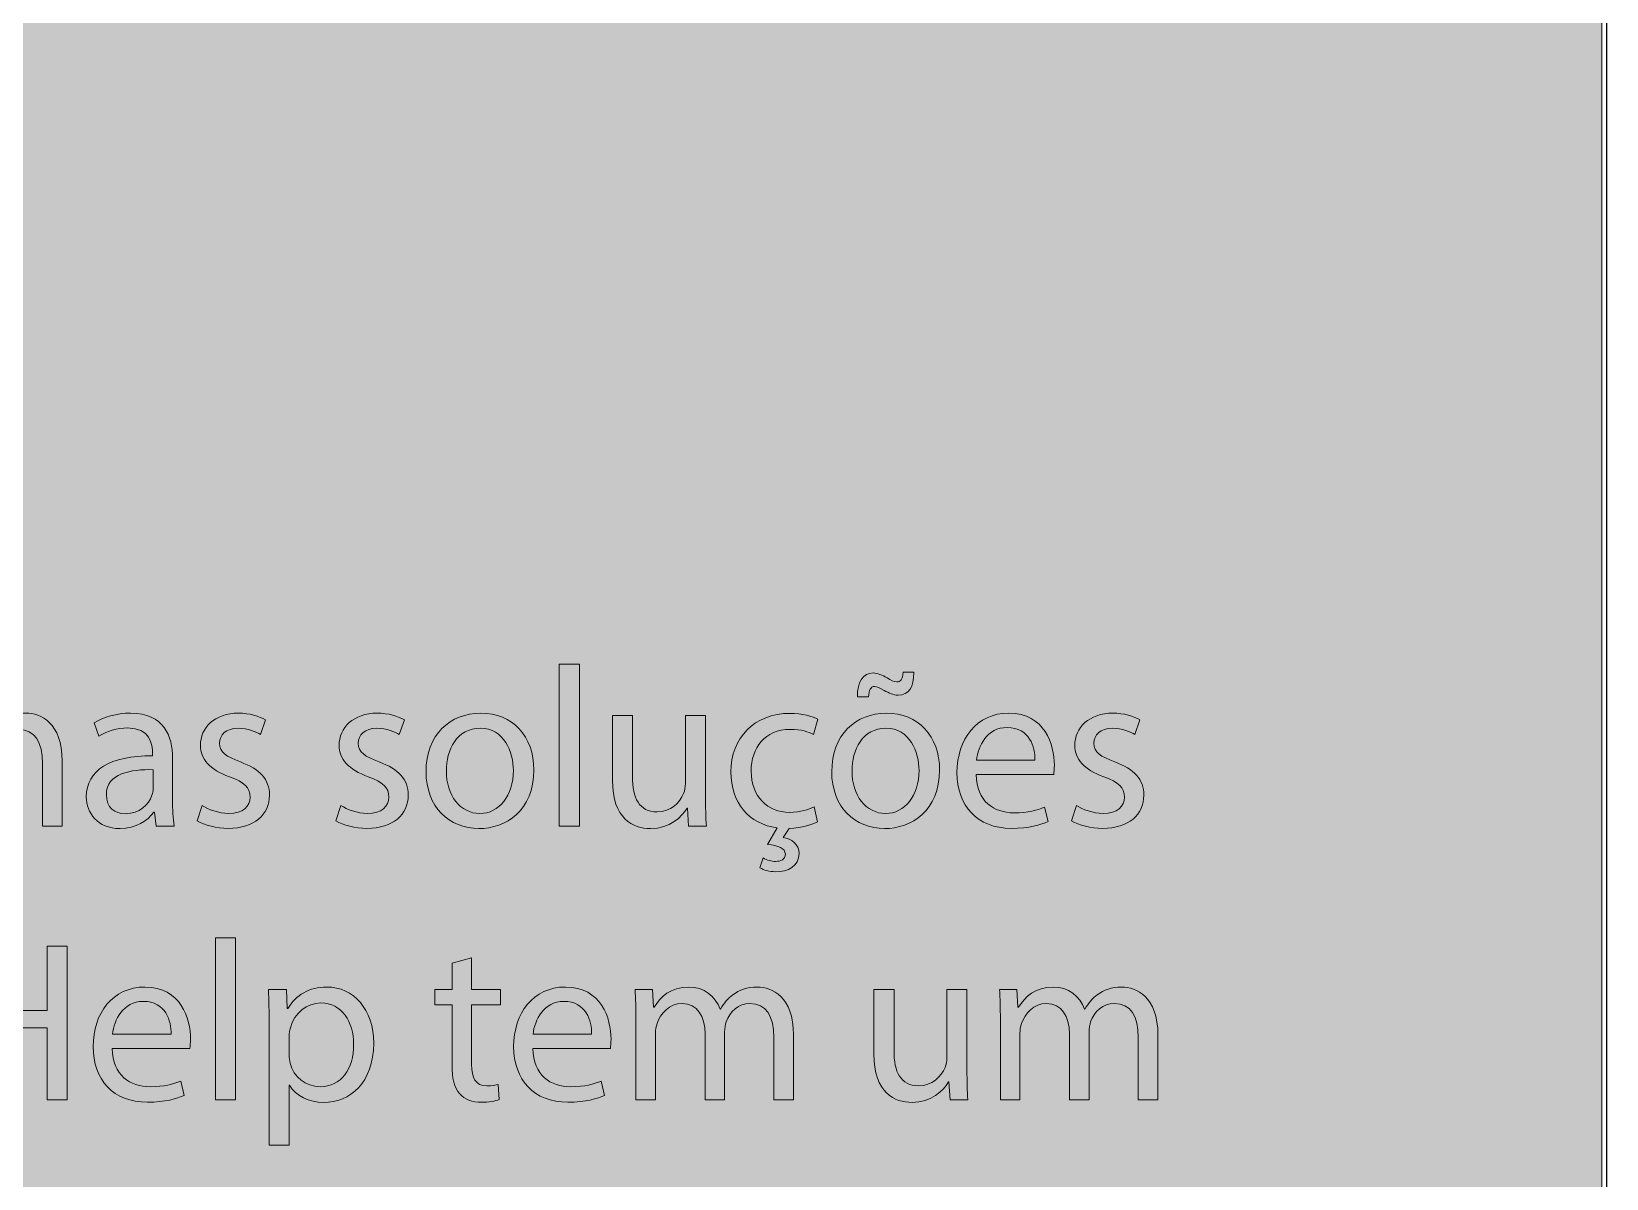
# Model space of a CAD drawing. Header units: inches. Extents: x -507 to 1392, y -754 to 68.
# Drawn here: x 498.4 to 581.2, y -201.2 to -140.9 of the extents above; entities that cross this region are included whole.
import ezdxf

# ---------------------------------------------------------------- set-up
doc = ezdxf.new("R2010")
doc.units = ezdxf.units.IN
doc.header["$MEASUREMENT"] = 0
doc.layers.add('Front', color=7, linetype='Continuous')
picture_1 = doc.add_image_def('image1.png', size_in_pixel=(3301, 2181))

# ---------------------------------------------------------------- blocks, each defined once
blk = doc.blocks.new('block 3')
at = {"layer": 'Front', "true_color": 0x326699}
h = blk.add_hatch(color=165, dxfattribs=at)
h.dxf.hatch_style = 2
h.paths.add_polyline_path([(-211, -462.1), (-211, 61.249), (581, 61.249), (581, -462.1)])
at = {"layer": 'Front', "lineweight": 0}
blk.add_lwpolyline([(-211, -462.1), (-211, 61.249), (581, 61.249), (581, -462.1), (-211, -462.1)], dxfattribs=at)
at = {"layer": 'Front'}
image = blk.add_image(picture_1, insert=(-211, -462.191), size_in_units=(792.24, 523.44), dxfattribs=at)
blk = doc.blocks.new('block 47')
at = {"layer": 'Front', "true_color": 0x231f20}
h = blk.add_hatch(color=250, dxfattribs=at)
h.dxf.hatch_style = 2
h.paths.add_polyline_path([(526.166, -174.13), (527.222, -174.13), (527.222, -182.646), (526.166, -182.646)])
h = blk.add_hatch(color=250, dxfattribs=at)
h.dxf.hatch_style = 2
edge = h.paths.add_edge_path()
edge.add_spline(control_points=[(546.167, -179.695), (546.167, -181.842), (544.68, -182.777), (543.276, -182.777), (541.705, -182.777), (540.494, -181.626), (540.494, -179.791), (540.494, -177.848), (541.765, -176.709), (543.372, -176.709), (545.04, -176.709), (546.167, -177.92), (546.167, -179.695)], knot_values=[0, 0, 0, 0, 1, 1, 1, 2, 2, 2, 3, 3, 3, 4, 4, 4, 4], degree=3, periodic=1)
edge = h.paths.add_edge_path()
edge.add_spline(control_points=[(541.561, -179.755), (541.561, -181.026), (542.293, -181.986), (543.324, -181.986), (544.332, -181.986), (545.087, -181.039), (545.087, -179.731), (545.087, -178.748), (544.596, -177.5), (543.348, -177.5), (542.101, -177.5), (541.561, -178.652), (541.561, -179.755)], knot_values=[0, 0, 0, 0, 1, 1, 1, 2, 2, 2, 3, 3, 3, 4, 4, 4, 4], degree=3, periodic=1)
edge = h.paths.add_edge_path()
edge.add_spline(control_points=[(541.849, -175.845), (541.825, -175.065), (542.149, -174.598), (542.665, -174.598), (542.929, -174.598), (543.132, -174.706), (543.408, -174.862), (543.6, -174.97), (543.768, -175.065), (543.912, -175.065), (544.104, -175.065), (544.224, -174.958), (544.248, -174.55), (544.248, -174.55), (544.812, -174.55), (544.812, -174.55), (544.823, -175.354), (544.548, -175.761), (543.984, -175.761), (543.732, -175.761), (543.504, -175.653), (543.252, -175.521), (543.013, -175.377), (542.88, -175.306), (542.737, -175.306), (542.545, -175.306), (542.449, -175.509), (542.425, -175.845), (542.425, -175.845), (541.849, -175.845), (541.849, -175.845)], knot_values=[0, 0, 0, 0, 1, 1, 1, 2, 2, 2, 3, 3, 3, 4, 4, 4, 5, 5, 5, 6, 6, 6, 7, 7, 7, 8, 8, 8, 9, 9, 9, 10, 10, 10, 10], degree=3, periodic=1)
h = blk.add_hatch(color=250, dxfattribs=at)
h.dxf.hatch_style = 2
edge = h.paths.add_edge_path()
edge.add_spline(control_points=[(491.738, -178.412), (491.738, -177.812), (491.727, -177.32), (491.69, -176.841), (491.69, -176.841), (492.614, -176.841), (492.614, -176.841), (492.614, -176.841), (492.662, -177.776), (492.662, -177.776), (492.662, -177.776), (492.698, -177.776), (492.698, -177.776), (493.021, -177.225), (493.562, -176.709), (494.521, -176.709), (495.312, -176.709), (495.912, -177.188), (496.164, -177.872), (496.164, -177.872), (496.188, -177.872), (496.188, -177.872), (496.368, -177.548), (496.596, -177.296), (496.835, -177.117), (497.183, -176.853), (497.567, -176.709), (498.119, -176.709), (498.886, -176.709), (500.026, -177.212), (500.026, -179.228), (500.026, -179.228), (500.026, -182.646), (500.026, -182.646), (500.026, -182.646), (498.994, -182.646), (498.994, -182.646), (498.994, -182.646), (498.994, -179.359), (498.994, -179.359), (498.994, -178.244), (498.586, -177.572), (497.735, -177.572), (497.135, -177.572), (496.667, -178.016), (496.488, -178.532), (496.44, -178.676), (496.404, -178.868), (496.404, -179.06), (496.404, -179.06), (496.404, -182.646), (496.404, -182.646), (496.404, -182.646), (495.372, -182.646), (495.372, -182.646), (495.372, -182.646), (495.372, -179.167), (495.372, -179.167), (495.372, -178.244), (494.964, -177.572), (494.161, -177.572), (493.501, -177.572), (493.021, -178.1), (492.854, -178.628), (492.794, -178.784), (492.77, -178.963), (492.77, -179.144), (492.77, -179.144), (492.77, -182.646), (492.77, -182.646), (492.77, -182.646), (491.738, -182.646), (491.738, -182.646), (491.738, -182.646), (491.738, -178.412), (491.738, -178.412)], knot_values=[0, 0, 0, 0, 1, 1, 1, 2, 2, 2, 3, 3, 3, 4, 4, 4, 5, 5, 5, 6, 6, 6, 7, 7, 7, 8, 8, 8, 9, 9, 9, 10, 10, 10, 11, 11, 11, 12, 12, 12, 13, 13, 13, 14, 14, 14, 15, 15, 15, 16, 16, 16, 17, 17, 17, 18, 18, 18, 19, 19, 19, 20, 20, 20, 21, 21, 21, 22, 22, 22, 23, 23, 23, 24, 24, 24, 25, 25, 25, 25], degree=3, periodic=1)
h = blk.add_hatch(color=250, dxfattribs=at)
h.dxf.hatch_style = 2
edge = h.paths.add_edge_path()
edge.add_spline(control_points=[(504.96, -182.646), (504.96, -182.646), (504.876, -181.914), (504.876, -181.914), (504.876, -181.914), (504.84, -181.914), (504.84, -181.914), (504.517, -182.37), (503.893, -182.777), (503.065, -182.777), (501.89, -182.777), (501.291, -181.95), (501.291, -181.11), (501.291, -179.707), (502.538, -178.939), (504.78, -178.952), (504.78, -178.952), (504.78, -178.832), (504.78, -178.832), (504.78, -178.352), (504.648, -177.488), (503.461, -177.488), (502.921, -177.488), (502.358, -177.656), (501.95, -177.92), (501.95, -177.92), (501.71, -177.225), (501.71, -177.225), (502.19, -176.913), (502.886, -176.709), (503.617, -176.709), (505.392, -176.709), (505.824, -177.92), (505.824, -179.083), (505.824, -179.083), (505.824, -181.254), (505.824, -181.254), (505.824, -181.758), (505.848, -182.25), (505.92, -182.646), (505.92, -182.646), (504.96, -182.646), (504.96, -182.646)], knot_values=[0, 0, 0, 0, 1, 1, 1, 2, 2, 2, 3, 3, 3, 4, 4, 4, 5, 5, 5, 6, 6, 6, 7, 7, 7, 8, 8, 8, 9, 9, 9, 10, 10, 10, 11, 11, 11, 12, 12, 12, 13, 13, 13, 14, 14, 14, 14], degree=3, periodic=1)
edge = h.paths.add_edge_path()
edge.add_spline(control_points=[(504.805, -179.683), (503.653, -179.659), (502.346, -179.863), (502.346, -180.99), (502.346, -181.674), (502.802, -181.998), (503.341, -181.998), (504.097, -181.998), (504.577, -181.518), (504.745, -181.026), (504.78, -180.918), (504.805, -180.798), (504.805, -180.69), (504.805, -180.69), (504.805, -179.683), (504.805, -179.683)], knot_values=[0, 0, 0, 0, 1, 1, 1, 2, 2, 2, 3, 3, 3, 4, 4, 4, 5, 5, 5, 5], degree=3, periodic=1)
h = blk.add_hatch(color=250, dxfattribs=at)
h.dxf.hatch_style = 2
edge = h.paths.add_edge_path()
edge.add_spline(control_points=[(507.386, -181.566), (507.698, -181.77), (508.25, -181.986), (508.778, -181.986), (509.545, -181.986), (509.905, -181.602), (509.905, -181.123), (509.905, -180.619), (509.605, -180.343), (508.826, -180.055), (507.782, -179.683), (507.291, -179.107), (507.291, -178.412), (507.291, -177.477), (508.046, -176.709), (509.293, -176.709), (509.881, -176.709), (510.396, -176.876), (510.721, -177.068), (510.721, -177.068), (510.457, -177.836), (510.457, -177.836), (510.229, -177.692), (509.809, -177.5), (509.27, -177.5), (508.646, -177.5), (508.298, -177.86), (508.298, -178.292), (508.298, -178.771), (508.646, -178.987), (509.401, -179.275), (510.409, -179.659), (510.924, -180.163), (510.924, -181.026), (510.924, -182.046), (510.133, -182.766), (508.753, -182.766), (508.118, -182.766), (507.53, -182.609), (507.123, -182.37), (507.123, -182.37), (507.386, -181.566), (507.386, -181.566)], knot_values=[0, 0, 0, 0, 1, 1, 1, 2, 2, 2, 3, 3, 3, 4, 4, 4, 5, 5, 5, 6, 6, 6, 7, 7, 7, 8, 8, 8, 9, 9, 9, 10, 10, 10, 11, 11, 11, 12, 12, 12, 13, 13, 13, 14, 14, 14, 14], degree=3, periodic=1)
h = blk.add_hatch(color=250, dxfattribs=at)
h.dxf.hatch_style = 2
edge = h.paths.add_edge_path()
edge.add_spline(control_points=[(514.682, -181.566), (514.994, -181.77), (515.546, -181.986), (516.074, -181.986), (516.841, -181.986), (517.201, -181.602), (517.201, -181.123), (517.201, -180.619), (516.901, -180.343), (516.122, -180.055), (515.078, -179.683), (514.586, -179.107), (514.586, -178.412), (514.586, -177.477), (515.342, -176.709), (516.589, -176.709), (517.177, -176.709), (517.692, -176.876), (518.017, -177.068), (518.017, -177.068), (517.752, -177.836), (517.752, -177.836), (517.525, -177.692), (517.105, -177.5), (516.565, -177.5), (515.941, -177.5), (515.594, -177.86), (515.594, -178.292), (515.594, -178.771), (515.941, -178.987), (516.697, -179.275), (517.705, -179.659), (518.22, -180.163), (518.22, -181.026), (518.22, -182.046), (517.429, -182.766), (516.049, -182.766), (515.414, -182.766), (514.826, -182.609), (514.418, -182.37), (514.418, -182.37), (514.682, -181.566), (514.682, -181.566)], knot_values=[0, 0, 0, 0, 1, 1, 1, 2, 2, 2, 3, 3, 3, 4, 4, 4, 5, 5, 5, 6, 6, 6, 7, 7, 7, 8, 8, 8, 9, 9, 9, 10, 10, 10, 11, 11, 11, 12, 12, 12, 13, 13, 13, 14, 14, 14, 14], degree=3, periodic=1)
h = blk.add_hatch(color=250, dxfattribs=at)
h.dxf.hatch_style = 2
edge = h.paths.add_edge_path()
edge.add_spline(control_points=[(524.831, -179.695), (524.831, -181.842), (523.344, -182.777), (521.941, -182.777), (520.37, -182.777), (519.158, -181.626), (519.158, -179.791), (519.158, -177.848), (520.43, -176.709), (522.037, -176.709), (523.704, -176.709), (524.831, -177.92), (524.831, -179.695)], knot_values=[0, 0, 0, 0, 1, 1, 1, 2, 2, 2, 3, 3, 3, 4, 4, 4, 4], degree=3, periodic=1)
edge = h.paths.add_edge_path()
edge.add_spline(control_points=[(520.226, -179.755), (520.226, -181.026), (520.958, -181.986), (521.989, -181.986), (522.996, -181.986), (523.752, -181.039), (523.752, -179.731), (523.752, -178.748), (523.26, -177.5), (522.013, -177.5), (520.766, -177.5), (520.226, -178.652), (520.226, -179.755)], knot_values=[0, 0, 0, 0, 1, 1, 1, 2, 2, 2, 3, 3, 3, 4, 4, 4, 4], degree=3, periodic=1)
h = blk.add_hatch(color=250, dxfattribs=at)
h.dxf.hatch_style = 2
edge = h.paths.add_edge_path()
edge.add_spline(control_points=[(533.855, -181.062), (533.855, -181.662), (533.867, -182.19), (533.903, -182.646), (533.903, -182.646), (532.968, -182.646), (532.968, -182.646), (532.968, -182.646), (532.908, -181.698), (532.908, -181.698), (532.908, -181.698), (532.884, -181.698), (532.884, -181.698), (532.608, -182.166), (531.997, -182.777), (530.965, -182.777), (530.054, -182.777), (528.962, -182.274), (528.962, -180.235), (528.962, -180.235), (528.962, -176.841), (528.962, -176.841), (528.962, -176.841), (530.018, -176.841), (530.018, -176.841), (530.018, -176.841), (530.018, -180.055), (530.018, -180.055), (530.018, -181.158), (530.354, -181.902), (531.313, -181.902), (532.021, -181.902), (532.512, -181.41), (532.704, -180.942), (532.764, -180.787), (532.8, -180.595), (532.8, -180.403), (532.8, -180.403), (532.8, -176.841), (532.8, -176.841), (532.8, -176.841), (533.855, -176.841), (533.855, -176.841), (533.855, -176.841), (533.855, -181.062), (533.855, -181.062)], knot_values=[0, 0, 0, 0, 1, 1, 1, 2, 2, 2, 3, 3, 3, 4, 4, 4, 5, 5, 5, 6, 6, 6, 7, 7, 7, 8, 8, 8, 9, 9, 9, 10, 10, 10, 11, 11, 11, 12, 12, 12, 13, 13, 13, 14, 14, 14, 15, 15, 15, 15], degree=3, periodic=1)
h = blk.add_hatch(color=250, dxfattribs=at)
h.dxf.hatch_style = 2
edge = h.paths.add_edge_path()
edge.add_spline(control_points=[(539.748, -182.43), (539.496, -182.562), (538.944, -182.741), (538.249, -182.766), (538.249, -182.766), (537.937, -183.245), (537.937, -183.245), (538.38, -183.305), (538.776, -183.617), (538.776, -184.073), (538.776, -184.78), (538.188, -185.044), (537.529, -185.044), (537.229, -185.044), (536.917, -184.96), (536.713, -184.84), (536.713, -184.84), (536.893, -184.325), (536.893, -184.325), (537.085, -184.444), (537.325, -184.504), (537.541, -184.504), (537.805, -184.504), (538.057, -184.409), (538.057, -184.121), (538.044, -183.809), (537.685, -183.665), (537.121, -183.617), (537.121, -183.617), (537.625, -182.741), (537.625, -182.741), (536.138, -182.55), (535.19, -181.422), (535.19, -179.803), (535.19, -178.016), (536.414, -176.721), (538.309, -176.721), (538.932, -176.721), (539.484, -176.876), (539.771, -177.021), (539.771, -177.021), (539.532, -177.836), (539.532, -177.836), (539.28, -177.692), (538.884, -177.561), (538.309, -177.561), (536.977, -177.561), (536.257, -178.544), (536.257, -179.755), (536.257, -181.098), (537.121, -181.926), (538.272, -181.926), (538.872, -181.926), (539.268, -181.77), (539.568, -181.638), (539.568, -181.638), (539.748, -182.43), (539.748, -182.43)], knot_values=[0, 0, 0, 0, 1, 1, 1, 2, 2, 2, 3, 3, 3, 4, 4, 4, 5, 5, 5, 6, 6, 6, 7, 7, 7, 8, 8, 8, 9, 9, 9, 10, 10, 10, 11, 11, 11, 12, 12, 12, 13, 13, 13, 14, 14, 14, 15, 15, 15, 16, 16, 16, 17, 17, 17, 18, 18, 18, 19, 19, 19, 19], degree=3, periodic=1)
h = blk.add_hatch(color=250, dxfattribs=at)
h.dxf.hatch_style = 2
edge = h.paths.add_edge_path()
edge.add_spline(control_points=[(548.09, -179.935), (548.114, -181.362), (549.025, -181.95), (550.081, -181.95), (550.836, -181.95), (551.292, -181.818), (551.688, -181.65), (551.688, -181.65), (551.868, -182.406), (551.868, -182.406), (551.496, -182.574), (550.86, -182.766), (549.937, -182.766), (548.149, -182.766), (547.082, -181.59), (547.082, -179.839), (547.082, -178.088), (548.114, -176.709), (549.805, -176.709), (551.7, -176.709), (552.204, -178.376), (552.204, -179.443), (552.204, -179.659), (552.179, -179.827), (552.167, -179.935), (552.167, -179.935), (548.09, -179.935), (548.09, -179.935)], knot_values=[0, 0, 0, 0, 1, 1, 1, 2, 2, 2, 3, 3, 3, 4, 4, 4, 5, 5, 5, 6, 6, 6, 7, 7, 7, 8, 8, 8, 9, 9, 9, 9], degree=3, periodic=1)
edge = h.paths.add_edge_path()
edge.add_spline(control_points=[(551.184, -179.179), (551.196, -178.508), (550.908, -177.464), (549.721, -177.464), (548.653, -177.464), (548.186, -178.448), (548.102, -179.179), (548.102, -179.179), (551.184, -179.179), (551.184, -179.179)], knot_values=[0, 0, 0, 0, 1, 1, 1, 2, 2, 2, 3, 3, 3, 3], degree=3, periodic=1)
h = blk.add_hatch(color=250, dxfattribs=at)
h.dxf.hatch_style = 2
edge = h.paths.add_edge_path()
edge.add_spline(control_points=[(553.37, -181.566), (553.682, -181.77), (554.233, -181.986), (554.761, -181.986), (555.529, -181.986), (555.888, -181.602), (555.888, -181.123), (555.888, -180.619), (555.588, -180.343), (554.809, -180.055), (553.766, -179.683), (553.274, -179.107), (553.274, -178.412), (553.274, -177.477), (554.029, -176.709), (555.277, -176.709), (555.864, -176.709), (556.38, -176.876), (556.704, -177.068), (556.704, -177.068), (556.44, -177.836), (556.44, -177.836), (556.212, -177.692), (555.792, -177.5), (555.253, -177.5), (554.629, -177.5), (554.281, -177.86), (554.281, -178.292), (554.281, -178.771), (554.629, -178.987), (555.385, -179.275), (556.392, -179.659), (556.908, -180.163), (556.908, -181.026), (556.908, -182.046), (556.116, -182.766), (554.737, -182.766), (554.102, -182.766), (553.514, -182.609), (553.106, -182.37), (553.106, -182.37), (553.37, -181.566), (553.37, -181.566)], knot_values=[0, 0, 0, 0, 1, 1, 1, 2, 2, 2, 3, 3, 3, 4, 4, 4, 5, 5, 5, 6, 6, 6, 7, 7, 7, 8, 8, 8, 9, 9, 9, 10, 10, 10, 11, 11, 11, 12, 12, 12, 13, 13, 13, 14, 14, 14, 14], degree=3, periodic=1)
h = blk.add_hatch(color=250, dxfattribs=at)
h.dxf.hatch_style = 2
h.paths.add_polyline_path([(508.083, -188.53), (509.138, -188.53), (509.138, -197.045), (508.083, -197.045)])
h = blk.add_hatch(color=250, dxfattribs=at)
h.dxf.hatch_style = 2
h.paths.add_polyline_path([(495.326, -188.962), (495.326, -192.344), (499.236, -192.344), (499.236, -188.962), (500.292, -188.962), (500.292, -197.045), (499.236, -197.045), (499.236, -193.255), (495.326, -193.255), (495.326, -197.045), (494.283, -197.045), (494.283, -188.962)])
h = blk.add_hatch(color=250, dxfattribs=at)
h.dxf.hatch_style = 2
edge = h.paths.add_edge_path()
edge.add_spline(control_points=[(521.557, -189.574), (521.557, -189.574), (521.557, -191.241), (521.557, -191.241), (521.557, -191.241), (523.068, -191.241), (523.068, -191.241), (523.068, -191.241), (523.068, -192.044), (523.068, -192.044), (523.068, -192.044), (521.557, -192.044), (521.557, -192.044), (521.557, -192.044), (521.557, -195.174), (521.557, -195.174), (521.557, -195.894), (521.761, -196.302), (522.349, -196.302), (522.625, -196.302), (522.828, -196.266), (522.96, -196.23), (522.96, -196.23), (523.008, -197.021), (523.008, -197.021), (522.804, -197.105), (522.48, -197.166), (522.073, -197.166), (521.581, -197.166), (521.185, -197.009), (520.933, -196.722), (520.633, -196.41), (520.525, -195.894), (520.525, -195.21), (520.525, -195.21), (520.525, -192.044), (520.525, -192.044), (520.525, -192.044), (519.626, -192.044), (519.626, -192.044), (519.626, -192.044), (519.626, -191.241), (519.626, -191.241), (519.626, -191.241), (520.525, -191.241), (520.525, -191.241), (520.525, -191.241), (520.525, -189.85), (520.525, -189.85), (520.525, -189.85), (521.557, -189.574), (521.557, -189.574)], knot_values=[0, 0, 0, 0, 1, 1, 1, 2, 2, 2, 3, 3, 3, 4, 4, 4, 5, 5, 5, 6, 6, 6, 7, 7, 7, 8, 8, 8, 9, 9, 9, 10, 10, 10, 11, 11, 11, 12, 12, 12, 13, 13, 13, 14, 14, 14, 15, 15, 15, 16, 16, 16, 17, 17, 17, 17], degree=3, periodic=1)
h = blk.add_hatch(color=250, dxfattribs=at)
h.dxf.hatch_style = 2
edge = h.paths.add_edge_path()
edge.add_spline(control_points=[(502.658, -194.335), (502.682, -195.762), (503.594, -196.35), (504.649, -196.35), (505.404, -196.35), (505.86, -196.218), (506.256, -196.05), (506.256, -196.05), (506.436, -196.806), (506.436, -196.806), (506.064, -196.974), (505.429, -197.166), (504.505, -197.166), (502.718, -197.166), (501.65, -195.99), (501.65, -194.239), (501.65, -192.488), (502.682, -191.109), (504.373, -191.109), (506.268, -191.109), (506.772, -192.776), (506.772, -193.843), (506.772, -194.059), (506.748, -194.227), (506.736, -194.335), (506.736, -194.335), (502.658, -194.335), (502.658, -194.335)], knot_values=[0, 0, 0, 0, 1, 1, 1, 2, 2, 2, 3, 3, 3, 4, 4, 4, 5, 5, 5, 6, 6, 6, 7, 7, 7, 8, 8, 8, 9, 9, 9, 9], degree=3, periodic=1)
edge = h.paths.add_edge_path()
edge.add_spline(control_points=[(505.752, -193.579), (505.764, -192.908), (505.477, -191.864), (504.289, -191.864), (503.222, -191.864), (502.754, -192.848), (502.67, -193.579), (502.67, -193.579), (505.752, -193.579), (505.752, -193.579)], knot_values=[0, 0, 0, 0, 1, 1, 1, 2, 2, 2, 3, 3, 3, 3], degree=3, periodic=1)
h = blk.add_hatch(color=250, dxfattribs=at)
h.dxf.hatch_style = 2
edge = h.paths.add_edge_path()
edge.add_spline(control_points=[(510.914, -193.136), (510.914, -192.392), (510.89, -191.792), (510.866, -191.241), (510.866, -191.241), (511.813, -191.241), (511.813, -191.241), (511.813, -191.241), (511.861, -192.236), (511.861, -192.236), (511.861, -192.236), (511.886, -192.236), (511.886, -192.236), (512.317, -191.528), (513.001, -191.109), (513.948, -191.109), (515.352, -191.109), (516.407, -192.296), (516.407, -194.059), (516.407, -196.146), (515.136, -197.177), (513.769, -197.177), (513.001, -197.177), (512.329, -196.841), (511.981, -196.266), (511.981, -196.266), (511.958, -196.266), (511.958, -196.266), (511.958, -196.266), (511.958, -199.42), (511.958, -199.42), (511.958, -199.42), (510.914, -199.42), (510.914, -199.42), (510.914, -199.42), (510.914, -193.136), (510.914, -193.136)], knot_values=[0, 0, 0, 0, 1, 1, 1, 2, 2, 2, 3, 3, 3, 4, 4, 4, 5, 5, 5, 6, 6, 6, 7, 7, 7, 8, 8, 8, 9, 9, 9, 10, 10, 10, 11, 11, 11, 12, 12, 12, 12], degree=3, periodic=1)
edge = h.paths.add_edge_path()
edge.add_spline(control_points=[(511.958, -194.683), (511.958, -194.839), (511.981, -194.982), (512.005, -195.114), (512.197, -195.846), (512.833, -196.35), (513.589, -196.35), (514.704, -196.35), (515.352, -195.438), (515.352, -194.107), (515.352, -192.944), (514.74, -191.948), (513.625, -191.948), (512.905, -191.948), (512.233, -192.464), (512.029, -193.255), (511.994, -193.387), (511.958, -193.543), (511.958, -193.688), (511.958, -193.688), (511.958, -194.683), (511.958, -194.683)], knot_values=[0, 0, 0, 0, 1, 1, 1, 2, 2, 2, 3, 3, 3, 4, 4, 4, 5, 5, 5, 6, 6, 6, 7, 7, 7, 7], degree=3, periodic=1)
h = blk.add_hatch(color=250, dxfattribs=at)
h.dxf.hatch_style = 2
edge = h.paths.add_edge_path()
edge.add_spline(control_points=[(524.774, -194.335), (524.798, -195.762), (525.709, -196.35), (526.765, -196.35), (527.52, -196.35), (527.976, -196.218), (528.372, -196.05), (528.372, -196.05), (528.552, -196.806), (528.552, -196.806), (528.18, -196.974), (527.544, -197.166), (526.621, -197.166), (524.833, -197.166), (523.766, -195.99), (523.766, -194.239), (523.766, -192.488), (524.798, -191.109), (526.489, -191.109), (528.384, -191.109), (528.888, -192.776), (528.888, -193.843), (528.888, -194.059), (528.863, -194.227), (528.852, -194.335), (528.852, -194.335), (524.774, -194.335), (524.774, -194.335)], knot_values=[0, 0, 0, 0, 1, 1, 1, 2, 2, 2, 3, 3, 3, 4, 4, 4, 5, 5, 5, 6, 6, 6, 7, 7, 7, 8, 8, 8, 9, 9, 9, 9], degree=3, periodic=1)
edge = h.paths.add_edge_path()
edge.add_spline(control_points=[(527.868, -193.579), (527.88, -192.908), (527.592, -191.864), (526.405, -191.864), (525.337, -191.864), (524.87, -192.848), (524.786, -193.579), (524.786, -193.579), (527.868, -193.579), (527.868, -193.579)], knot_values=[0, 0, 0, 0, 1, 1, 1, 2, 2, 2, 3, 3, 3, 3], degree=3, periodic=1)
h = blk.add_hatch(color=250, dxfattribs=at)
h.dxf.hatch_style = 2
edge = h.paths.add_edge_path()
edge.add_spline(control_points=[(530.198, -192.812), (530.198, -192.212), (530.186, -191.72), (530.15, -191.241), (530.15, -191.241), (531.073, -191.241), (531.073, -191.241), (531.073, -191.241), (531.121, -192.176), (531.121, -192.176), (531.121, -192.176), (531.157, -192.176), (531.157, -192.176), (531.481, -191.625), (532.021, -191.109), (532.98, -191.109), (533.772, -191.109), (534.372, -191.588), (534.624, -192.272), (534.624, -192.272), (534.647, -192.272), (534.647, -192.272), (534.827, -191.948), (535.055, -191.696), (535.295, -191.517), (535.643, -191.252), (536.026, -191.109), (536.578, -191.109), (537.346, -191.109), (538.485, -191.612), (538.485, -193.627), (538.485, -193.627), (538.485, -197.045), (538.485, -197.045), (538.485, -197.045), (537.454, -197.045), (537.454, -197.045), (537.454, -197.045), (537.454, -193.759), (537.454, -193.759), (537.454, -192.644), (537.046, -191.972), (536.194, -191.972), (535.595, -191.972), (535.127, -192.416), (534.947, -192.932), (534.899, -193.076), (534.863, -193.268), (534.863, -193.459), (534.863, -193.459), (534.863, -197.045), (534.863, -197.045), (534.863, -197.045), (533.832, -197.045), (533.832, -197.045), (533.832, -197.045), (533.832, -193.567), (533.832, -193.567), (533.832, -192.644), (533.424, -191.972), (532.621, -191.972), (531.961, -191.972), (531.481, -192.5), (531.313, -193.028), (531.253, -193.184), (531.229, -193.363), (531.229, -193.543), (531.229, -193.543), (531.229, -197.045), (531.229, -197.045), (531.229, -197.045), (530.198, -197.045), (530.198, -197.045), (530.198, -197.045), (530.198, -192.812), (530.198, -192.812)], knot_values=[0, 0, 0, 0, 1, 1, 1, 2, 2, 2, 3, 3, 3, 4, 4, 4, 5, 5, 5, 6, 6, 6, 7, 7, 7, 8, 8, 8, 9, 9, 9, 10, 10, 10, 11, 11, 11, 12, 12, 12, 13, 13, 13, 14, 14, 14, 15, 15, 15, 16, 16, 16, 17, 17, 17, 18, 18, 18, 19, 19, 19, 20, 20, 20, 21, 21, 21, 22, 22, 22, 23, 23, 23, 24, 24, 24, 25, 25, 25, 25], degree=3, periodic=1)
h = blk.add_hatch(color=250, dxfattribs=at)
h.dxf.hatch_style = 2
edge = h.paths.add_edge_path()
edge.add_spline(control_points=[(547.607, -195.462), (547.607, -196.062), (547.619, -196.59), (547.655, -197.045), (547.655, -197.045), (546.719, -197.045), (546.719, -197.045), (546.719, -197.045), (546.659, -196.098), (546.659, -196.098), (546.659, -196.098), (546.635, -196.098), (546.635, -196.098), (546.359, -196.565), (545.748, -197.177), (544.716, -197.177), (543.805, -197.177), (542.713, -196.674), (542.713, -194.635), (542.713, -194.635), (542.713, -191.241), (542.713, -191.241), (542.713, -191.241), (543.769, -191.241), (543.769, -191.241), (543.769, -191.241), (543.769, -194.455), (543.769, -194.455), (543.769, -195.558), (544.105, -196.302), (545.064, -196.302), (545.772, -196.302), (546.264, -195.81), (546.456, -195.342), (546.516, -195.187), (546.551, -194.995), (546.551, -194.803), (546.551, -194.803), (546.551, -191.241), (546.551, -191.241), (546.551, -191.241), (547.607, -191.241), (547.607, -191.241), (547.607, -191.241), (547.607, -195.462), (547.607, -195.462)], knot_values=[0, 0, 0, 0, 1, 1, 1, 2, 2, 2, 3, 3, 3, 4, 4, 4, 5, 5, 5, 6, 6, 6, 7, 7, 7, 8, 8, 8, 9, 9, 9, 10, 10, 10, 11, 11, 11, 12, 12, 12, 13, 13, 13, 14, 14, 14, 15, 15, 15, 15], degree=3, periodic=1)
h = blk.add_hatch(color=250, dxfattribs=at)
h.dxf.hatch_style = 2
edge = h.paths.add_edge_path()
edge.add_spline(control_points=[(549.362, -192.812), (549.362, -192.212), (549.35, -191.72), (549.314, -191.241), (549.314, -191.241), (550.237, -191.241), (550.237, -191.241), (550.237, -191.241), (550.285, -192.176), (550.285, -192.176), (550.285, -192.176), (550.321, -192.176), (550.321, -192.176), (550.645, -191.625), (551.185, -191.109), (552.145, -191.109), (552.936, -191.109), (553.536, -191.588), (553.788, -192.272), (553.788, -192.272), (553.812, -192.272), (553.812, -192.272), (553.991, -191.948), (554.219, -191.696), (554.459, -191.517), (554.807, -191.252), (555.19, -191.109), (555.742, -191.109), (556.51, -191.109), (557.649, -191.612), (557.649, -193.627), (557.649, -193.627), (557.649, -197.045), (557.649, -197.045), (557.649, -197.045), (556.618, -197.045), (556.618, -197.045), (556.618, -197.045), (556.618, -193.759), (556.618, -193.759), (556.618, -192.644), (556.21, -191.972), (555.358, -191.972), (554.759, -191.972), (554.291, -192.416), (554.111, -192.932), (554.063, -193.076), (554.027, -193.268), (554.027, -193.459), (554.027, -193.459), (554.027, -197.045), (554.027, -197.045), (554.027, -197.045), (552.996, -197.045), (552.996, -197.045), (552.996, -197.045), (552.996, -193.567), (552.996, -193.567), (552.996, -192.644), (552.588, -191.972), (551.785, -191.972), (551.125, -191.972), (550.645, -192.5), (550.477, -193.028), (550.417, -193.184), (550.393, -193.363), (550.393, -193.543), (550.393, -193.543), (550.393, -197.045), (550.393, -197.045), (550.393, -197.045), (549.362, -197.045), (549.362, -197.045), (549.362, -197.045), (549.362, -192.812), (549.362, -192.812)], knot_values=[0, 0, 0, 0, 1, 1, 1, 2, 2, 2, 3, 3, 3, 4, 4, 4, 5, 5, 5, 6, 6, 6, 7, 7, 7, 8, 8, 8, 9, 9, 9, 10, 10, 10, 11, 11, 11, 12, 12, 12, 13, 13, 13, 14, 14, 14, 15, 15, 15, 16, 16, 16, 17, 17, 17, 18, 18, 18, 19, 19, 19, 20, 20, 20, 21, 21, 21, 22, 22, 22, 23, 23, 23, 24, 24, 24, 25, 25, 25, 25], degree=3, periodic=1)
at = {"layer": 'Front', "lineweight": 0}
for points in [[(526.166, -174.13), (527.222, -174.13), (527.222, -182.646), (526.166, -182.646), (526.166, -174.13)], [(508.083, -188.53), (509.138, -188.53), (509.138, -197.045), (508.083, -197.045), (508.083, -188.53)], [(495.326, -188.962), (495.326, -192.344), (499.236, -192.344), (499.236, -188.962), (500.292, -188.962), (500.292, -197.045), (499.236, -197.045), (499.236, -193.255), (495.326, -193.255), (495.326, -197.045), (494.283, -197.045), (494.283, -188.962), (495.326, -188.962)]]:
    blk.add_lwpolyline(points, dxfattribs=at)
for points, knots in [([(541.849, -175.845), (541.825, -175.065), (542.149, -174.598), (542.665, -174.598), (542.929, -174.598), (543.132, -174.706), (543.408, -174.862), (543.6, -174.97), (543.768, -175.065), (543.912, -175.065), (544.104, -175.065), (544.224, -174.958), (544.248, -174.55), (544.248, -174.55), (544.812, -174.55), (544.812, -174.55), (544.823, -175.354), (544.548, -175.761), (543.984, -175.761), (543.732, -175.761), (543.504, -175.653), (543.252, -175.521), (543.013, -175.377), (542.88, -175.306), (542.737, -175.306), (542.545, -175.306), (542.449, -175.509), (542.425, -175.845), (542.425, -175.845), (541.849, -175.845), (541.849, -175.845)], [0, 0, 0, 0, 1, 1, 1, 2, 2, 2, 3, 3, 3, 4, 4, 4, 5, 5, 5, 6, 6, 6, 7, 7, 7, 8, 8, 8, 9, 9, 9, 10, 10, 10, 10]), ([(491.738, -178.412), (491.738, -177.812), (491.727, -177.32), (491.69, -176.841), (491.69, -176.841), (492.614, -176.841), (492.614, -176.841), (492.614, -176.841), (492.662, -177.776), (492.662, -177.776), (492.662, -177.776), (492.698, -177.776), (492.698, -177.776), (493.021, -177.225), (493.562, -176.709), (494.521, -176.709), (495.312, -176.709), (495.912, -177.188), (496.164, -177.872), (496.164, -177.872), (496.188, -177.872), (496.188, -177.872), (496.368, -177.548), (496.596, -177.296), (496.835, -177.117), (497.183, -176.853), (497.567, -176.709), (498.119, -176.709), (498.886, -176.709), (500.026, -177.212), (500.026, -179.228), (500.026, -179.228), (500.026, -182.646), (500.026, -182.646), (500.026, -182.646), (498.994, -182.646), (498.994, -182.646), (498.994, -182.646), (498.994, -179.359), (498.994, -179.359), (498.994, -178.244), (498.586, -177.572), (497.735, -177.572), (497.135, -177.572), (496.667, -178.016), (496.488, -178.532), (496.44, -178.676), (496.404, -178.868), (496.404, -179.06), (496.404, -179.06), (496.404, -182.646), (496.404, -182.646), (496.404, -182.646), (495.372, -182.646), (495.372, -182.646), (495.372, -182.646), (495.372, -179.167), (495.372, -179.167), (495.372, -178.244), (494.964, -177.572), (494.161, -177.572), (493.501, -177.572), (493.021, -178.1), (492.854, -178.628), (492.794, -178.784), (492.77, -178.963), (492.77, -179.144), (492.77, -179.144), (492.77, -182.646), (492.77, -182.646), (492.77, -182.646), (491.738, -182.646), (491.738, -182.646), (491.738, -182.646), (491.738, -178.412), (491.738, -178.412)], [0, 0, 0, 0, 1, 1, 1, 2, 2, 2, 3, 3, 3, 4, 4, 4, 5, 5, 5, 6, 6, 6, 7, 7, 7, 8, 8, 8, 9, 9, 9, 10, 10, 10, 11, 11, 11, 12, 12, 12, 13, 13, 13, 14, 14, 14, 15, 15, 15, 16, 16, 16, 17, 17, 17, 18, 18, 18, 19, 19, 19, 20, 20, 20, 21, 21, 21, 22, 22, 22, 23, 23, 23, 24, 24, 24, 25, 25, 25, 25]), ([(504.96, -182.646), (504.96, -182.646), (504.876, -181.914), (504.876, -181.914), (504.876, -181.914), (504.84, -181.914), (504.84, -181.914), (504.517, -182.37), (503.893, -182.777), (503.065, -182.777), (501.89, -182.777), (501.291, -181.95), (501.291, -181.11), (501.291, -179.707), (502.538, -178.939), (504.78, -178.952), (504.78, -178.952), (504.78, -178.832), (504.78, -178.832), (504.78, -178.352), (504.648, -177.488), (503.461, -177.488), (502.921, -177.488), (502.358, -177.656), (501.95, -177.92), (501.95, -177.92), (501.71, -177.225), (501.71, -177.225), (502.19, -176.913), (502.886, -176.709), (503.617, -176.709), (505.392, -176.709), (505.824, -177.92), (505.824, -179.083), (505.824, -179.083), (505.824, -181.254), (505.824, -181.254), (505.824, -181.758), (505.848, -182.25), (505.92, -182.646), (505.92, -182.646), (504.96, -182.646), (504.96, -182.646)], [0, 0, 0, 0, 1, 1, 1, 2, 2, 2, 3, 3, 3, 4, 4, 4, 5, 5, 5, 6, 6, 6, 7, 7, 7, 8, 8, 8, 9, 9, 9, 10, 10, 10, 11, 11, 11, 12, 12, 12, 13, 13, 13, 14, 14, 14, 14]), ([(507.386, -181.566), (507.698, -181.77), (508.25, -181.986), (508.778, -181.986), (509.545, -181.986), (509.905, -181.602), (509.905, -181.123), (509.905, -180.619), (509.605, -180.343), (508.826, -180.055), (507.782, -179.683), (507.291, -179.107), (507.291, -178.412), (507.291, -177.477), (508.046, -176.709), (509.293, -176.709), (509.881, -176.709), (510.396, -176.876), (510.721, -177.068), (510.721, -177.068), (510.457, -177.836), (510.457, -177.836), (510.229, -177.692), (509.809, -177.5), (509.27, -177.5), (508.646, -177.5), (508.298, -177.86), (508.298, -178.292), (508.298, -178.771), (508.646, -178.987), (509.401, -179.275), (510.409, -179.659), (510.924, -180.163), (510.924, -181.026), (510.924, -182.046), (510.133, -182.766), (508.753, -182.766), (508.118, -182.766), (507.53, -182.609), (507.123, -182.37), (507.123, -182.37), (507.386, -181.566), (507.386, -181.566)], [0, 0, 0, 0, 1, 1, 1, 2, 2, 2, 3, 3, 3, 4, 4, 4, 5, 5, 5, 6, 6, 6, 7, 7, 7, 8, 8, 8, 9, 9, 9, 10, 10, 10, 11, 11, 11, 12, 12, 12, 13, 13, 13, 14, 14, 14, 14]), ([(514.682, -181.566), (514.994, -181.77), (515.546, -181.986), (516.074, -181.986), (516.841, -181.986), (517.201, -181.602), (517.201, -181.123), (517.201, -180.619), (516.901, -180.343), (516.122, -180.055), (515.078, -179.683), (514.586, -179.107), (514.586, -178.412), (514.586, -177.477), (515.342, -176.709), (516.589, -176.709), (517.177, -176.709), (517.692, -176.876), (518.017, -177.068), (518.017, -177.068), (517.752, -177.836), (517.752, -177.836), (517.525, -177.692), (517.105, -177.5), (516.565, -177.5), (515.941, -177.5), (515.594, -177.86), (515.594, -178.292), (515.594, -178.771), (515.941, -178.987), (516.697, -179.275), (517.705, -179.659), (518.22, -180.163), (518.22, -181.026), (518.22, -182.046), (517.429, -182.766), (516.049, -182.766), (515.414, -182.766), (514.826, -182.609), (514.418, -182.37), (514.418, -182.37), (514.682, -181.566), (514.682, -181.566)], [0, 0, 0, 0, 1, 1, 1, 2, 2, 2, 3, 3, 3, 4, 4, 4, 5, 5, 5, 6, 6, 6, 7, 7, 7, 8, 8, 8, 9, 9, 9, 10, 10, 10, 11, 11, 11, 12, 12, 12, 13, 13, 13, 14, 14, 14, 14]), ([(524.831, -179.695), (524.831, -181.842), (523.344, -182.777), (521.941, -182.777), (520.37, -182.777), (519.158, -181.626), (519.158, -179.791), (519.158, -177.848), (520.43, -176.709), (522.037, -176.709), (523.704, -176.709), (524.831, -177.92), (524.831, -179.695)], [0, 0, 0, 0, 1, 1, 1, 2, 2, 2, 3, 3, 3, 4, 4, 4, 4]), ([(533.855, -181.062), (533.855, -181.662), (533.867, -182.19), (533.903, -182.646), (533.903, -182.646), (532.968, -182.646), (532.968, -182.646), (532.968, -182.646), (532.908, -181.698), (532.908, -181.698), (532.908, -181.698), (532.884, -181.698), (532.884, -181.698), (532.608, -182.166), (531.997, -182.777), (530.965, -182.777), (530.054, -182.777), (528.962, -182.274), (528.962, -180.235), (528.962, -180.235), (528.962, -176.841), (528.962, -176.841), (528.962, -176.841), (530.018, -176.841), (530.018, -176.841), (530.018, -176.841), (530.018, -180.055), (530.018, -180.055), (530.018, -181.158), (530.354, -181.902), (531.313, -181.902), (532.021, -181.902), (532.512, -181.41), (532.704, -180.942), (532.764, -180.787), (532.8, -180.595), (532.8, -180.403), (532.8, -180.403), (532.8, -176.841), (532.8, -176.841), (532.8, -176.841), (533.855, -176.841), (533.855, -176.841), (533.855, -176.841), (533.855, -181.062), (533.855, -181.062)], [0, 0, 0, 0, 1, 1, 1, 2, 2, 2, 3, 3, 3, 4, 4, 4, 5, 5, 5, 6, 6, 6, 7, 7, 7, 8, 8, 8, 9, 9, 9, 10, 10, 10, 11, 11, 11, 12, 12, 12, 13, 13, 13, 14, 14, 14, 15, 15, 15, 15]), ([(539.748, -182.43), (539.496, -182.562), (538.944, -182.741), (538.249, -182.766), (538.249, -182.766), (537.937, -183.245), (537.937, -183.245), (538.38, -183.305), (538.776, -183.617), (538.776, -184.073), (538.776, -184.78), (538.188, -185.044), (537.529, -185.044), (537.229, -185.044), (536.917, -184.96), (536.713, -184.84), (536.713, -184.84), (536.893, -184.325), (536.893, -184.325), (537.085, -184.444), (537.325, -184.504), (537.541, -184.504), (537.805, -184.504), (538.057, -184.409), (538.057, -184.121), (538.044, -183.809), (537.685, -183.665), (537.121, -183.617), (537.121, -183.617), (537.625, -182.741), (537.625, -182.741), (536.138, -182.55), (535.19, -181.422), (535.19, -179.803), (535.19, -178.016), (536.414, -176.721), (538.309, -176.721), (538.932, -176.721), (539.484, -176.876), (539.771, -177.021), (539.771, -177.021), (539.532, -177.836), (539.532, -177.836), (539.28, -177.692), (538.884, -177.561), (538.309, -177.561), (536.977, -177.561), (536.257, -178.544), (536.257, -179.755), (536.257, -181.098), (537.121, -181.926), (538.272, -181.926), (538.872, -181.926), (539.268, -181.77), (539.568, -181.638), (539.568, -181.638), (539.748, -182.43), (539.748, -182.43)], [0, 0, 0, 0, 1, 1, 1, 2, 2, 2, 3, 3, 3, 4, 4, 4, 5, 5, 5, 6, 6, 6, 7, 7, 7, 8, 8, 8, 9, 9, 9, 10, 10, 10, 11, 11, 11, 12, 12, 12, 13, 13, 13, 14, 14, 14, 15, 15, 15, 16, 16, 16, 17, 17, 17, 18, 18, 18, 19, 19, 19, 19]), ([(546.167, -179.695), (546.167, -181.842), (544.68, -182.777), (543.276, -182.777), (541.705, -182.777), (540.494, -181.626), (540.494, -179.791), (540.494, -177.848), (541.765, -176.709), (543.372, -176.709), (545.04, -176.709), (546.167, -177.92), (546.167, -179.695)], [0, 0, 0, 0, 1, 1, 1, 2, 2, 2, 3, 3, 3, 4, 4, 4, 4]), ([(548.09, -179.935), (548.114, -181.362), (549.025, -181.95), (550.081, -181.95), (550.836, -181.95), (551.292, -181.818), (551.688, -181.65), (551.688, -181.65), (551.868, -182.406), (551.868, -182.406), (551.496, -182.574), (550.86, -182.766), (549.937, -182.766), (548.149, -182.766), (547.082, -181.59), (547.082, -179.839), (547.082, -178.088), (548.114, -176.709), (549.805, -176.709), (551.7, -176.709), (552.204, -178.376), (552.204, -179.443), (552.204, -179.659), (552.179, -179.827), (552.167, -179.935), (552.167, -179.935), (548.09, -179.935), (548.09, -179.935)], [0, 0, 0, 0, 1, 1, 1, 2, 2, 2, 3, 3, 3, 4, 4, 4, 5, 5, 5, 6, 6, 6, 7, 7, 7, 8, 8, 8, 9, 9, 9, 9]), ([(553.37, -181.566), (553.682, -181.77), (554.233, -181.986), (554.761, -181.986), (555.529, -181.986), (555.888, -181.602), (555.888, -181.123), (555.888, -180.619), (555.588, -180.343), (554.809, -180.055), (553.766, -179.683), (553.274, -179.107), (553.274, -178.412), (553.274, -177.477), (554.029, -176.709), (555.277, -176.709), (555.864, -176.709), (556.38, -176.876), (556.704, -177.068), (556.704, -177.068), (556.44, -177.836), (556.44, -177.836), (556.212, -177.692), (555.792, -177.5), (555.253, -177.5), (554.629, -177.5), (554.281, -177.86), (554.281, -178.292), (554.281, -178.771), (554.629, -178.987), (555.385, -179.275), (556.392, -179.659), (556.908, -180.163), (556.908, -181.026), (556.908, -182.046), (556.116, -182.766), (554.737, -182.766), (554.102, -182.766), (553.514, -182.609), (553.106, -182.37), (553.106, -182.37), (553.37, -181.566), (553.37, -181.566)], [0, 0, 0, 0, 1, 1, 1, 2, 2, 2, 3, 3, 3, 4, 4, 4, 5, 5, 5, 6, 6, 6, 7, 7, 7, 8, 8, 8, 9, 9, 9, 10, 10, 10, 11, 11, 11, 12, 12, 12, 13, 13, 13, 14, 14, 14, 14]), ([(520.226, -179.755), (520.226, -181.026), (520.958, -181.986), (521.989, -181.986), (522.996, -181.986), (523.752, -181.039), (523.752, -179.731), (523.752, -178.748), (523.26, -177.5), (522.013, -177.5), (520.766, -177.5), (520.226, -178.652), (520.226, -179.755)], [0, 0, 0, 0, 1, 1, 1, 2, 2, 2, 3, 3, 3, 4, 4, 4, 4]), ([(541.561, -179.755), (541.561, -181.026), (542.293, -181.986), (543.324, -181.986), (544.332, -181.986), (545.087, -181.039), (545.087, -179.731), (545.087, -178.748), (544.596, -177.5), (543.348, -177.5), (542.101, -177.5), (541.561, -178.652), (541.561, -179.755)], [0, 0, 0, 0, 1, 1, 1, 2, 2, 2, 3, 3, 3, 4, 4, 4, 4]), ([(551.184, -179.179), (551.196, -178.508), (550.908, -177.464), (549.721, -177.464), (548.653, -177.464), (548.186, -178.448), (548.102, -179.179), (548.102, -179.179), (551.184, -179.179), (551.184, -179.179)], [0, 0, 0, 0, 1, 1, 1, 2, 2, 2, 3, 3, 3, 3]), ([(504.805, -179.683), (503.653, -179.659), (502.346, -179.863), (502.346, -180.99), (502.346, -181.674), (502.802, -181.998), (503.341, -181.998), (504.097, -181.998), (504.577, -181.518), (504.745, -181.026), (504.78, -180.918), (504.805, -180.798), (504.805, -180.69), (504.805, -180.69), (504.805, -179.683), (504.805, -179.683)], [0, 0, 0, 0, 1, 1, 1, 2, 2, 2, 3, 3, 3, 4, 4, 4, 5, 5, 5, 5]), ([(521.557, -189.574), (521.557, -189.574), (521.557, -191.241), (521.557, -191.241), (521.557, -191.241), (523.068, -191.241), (523.068, -191.241), (523.068, -191.241), (523.068, -192.044), (523.068, -192.044), (523.068, -192.044), (521.557, -192.044), (521.557, -192.044), (521.557, -192.044), (521.557, -195.174), (521.557, -195.174), (521.557, -195.894), (521.761, -196.302), (522.349, -196.302), (522.625, -196.302), (522.828, -196.266), (522.96, -196.23), (522.96, -196.23), (523.008, -197.021), (523.008, -197.021), (522.804, -197.105), (522.48, -197.166), (522.073, -197.166), (521.581, -197.166), (521.185, -197.009), (520.933, -196.722), (520.633, -196.41), (520.525, -195.894), (520.525, -195.21), (520.525, -195.21), (520.525, -192.044), (520.525, -192.044), (520.525, -192.044), (519.626, -192.044), (519.626, -192.044), (519.626, -192.044), (519.626, -191.241), (519.626, -191.241), (519.626, -191.241), (520.525, -191.241), (520.525, -191.241), (520.525, -191.241), (520.525, -189.85), (520.525, -189.85), (520.525, -189.85), (521.557, -189.574), (521.557, -189.574)], [0, 0, 0, 0, 1, 1, 1, 2, 2, 2, 3, 3, 3, 4, 4, 4, 5, 5, 5, 6, 6, 6, 7, 7, 7, 8, 8, 8, 9, 9, 9, 10, 10, 10, 11, 11, 11, 12, 12, 12, 13, 13, 13, 14, 14, 14, 15, 15, 15, 16, 16, 16, 17, 17, 17, 17]), ([(502.658, -194.335), (502.682, -195.762), (503.594, -196.35), (504.649, -196.35), (505.404, -196.35), (505.86, -196.218), (506.256, -196.05), (506.256, -196.05), (506.436, -196.806), (506.436, -196.806), (506.064, -196.974), (505.429, -197.166), (504.505, -197.166), (502.718, -197.166), (501.65, -195.99), (501.65, -194.239), (501.65, -192.488), (502.682, -191.109), (504.373, -191.109), (506.268, -191.109), (506.772, -192.776), (506.772, -193.843), (506.772, -194.059), (506.748, -194.227), (506.736, -194.335), (506.736, -194.335), (502.658, -194.335), (502.658, -194.335)], [0, 0, 0, 0, 1, 1, 1, 2, 2, 2, 3, 3, 3, 4, 4, 4, 5, 5, 5, 6, 6, 6, 7, 7, 7, 8, 8, 8, 9, 9, 9, 9]), ([(510.914, -193.136), (510.914, -192.392), (510.89, -191.792), (510.866, -191.241), (510.866, -191.241), (511.813, -191.241), (511.813, -191.241), (511.813, -191.241), (511.861, -192.236), (511.861, -192.236), (511.861, -192.236), (511.886, -192.236), (511.886, -192.236), (512.317, -191.528), (513.001, -191.109), (513.948, -191.109), (515.352, -191.109), (516.407, -192.296), (516.407, -194.059), (516.407, -196.146), (515.136, -197.177), (513.769, -197.177), (513.001, -197.177), (512.329, -196.841), (511.981, -196.266), (511.981, -196.266), (511.958, -196.266), (511.958, -196.266), (511.958, -196.266), (511.958, -199.42), (511.958, -199.42), (511.958, -199.42), (510.914, -199.42), (510.914, -199.42), (510.914, -199.42), (510.914, -193.136), (510.914, -193.136)], [0, 0, 0, 0, 1, 1, 1, 2, 2, 2, 3, 3, 3, 4, 4, 4, 5, 5, 5, 6, 6, 6, 7, 7, 7, 8, 8, 8, 9, 9, 9, 10, 10, 10, 11, 11, 11, 12, 12, 12, 12]), ([(524.774, -194.335), (524.798, -195.762), (525.709, -196.35), (526.765, -196.35), (527.52, -196.35), (527.976, -196.218), (528.372, -196.05), (528.372, -196.05), (528.552, -196.806), (528.552, -196.806), (528.18, -196.974), (527.544, -197.166), (526.621, -197.166), (524.833, -197.166), (523.766, -195.99), (523.766, -194.239), (523.766, -192.488), (524.798, -191.109), (526.489, -191.109), (528.384, -191.109), (528.888, -192.776), (528.888, -193.843), (528.888, -194.059), (528.863, -194.227), (528.852, -194.335), (528.852, -194.335), (524.774, -194.335), (524.774, -194.335)], [0, 0, 0, 0, 1, 1, 1, 2, 2, 2, 3, 3, 3, 4, 4, 4, 5, 5, 5, 6, 6, 6, 7, 7, 7, 8, 8, 8, 9, 9, 9, 9]), ([(530.198, -192.812), (530.198, -192.212), (530.186, -191.72), (530.15, -191.241), (530.15, -191.241), (531.073, -191.241), (531.073, -191.241), (531.073, -191.241), (531.121, -192.176), (531.121, -192.176), (531.121, -192.176), (531.157, -192.176), (531.157, -192.176), (531.481, -191.625), (532.021, -191.109), (532.98, -191.109), (533.772, -191.109), (534.372, -191.588), (534.624, -192.272), (534.624, -192.272), (534.647, -192.272), (534.647, -192.272), (534.827, -191.948), (535.055, -191.696), (535.295, -191.517), (535.643, -191.252), (536.026, -191.109), (536.578, -191.109), (537.346, -191.109), (538.485, -191.612), (538.485, -193.627), (538.485, -193.627), (538.485, -197.045), (538.485, -197.045), (538.485, -197.045), (537.454, -197.045), (537.454, -197.045), (537.454, -197.045), (537.454, -193.759), (537.454, -193.759), (537.454, -192.644), (537.046, -191.972), (536.194, -191.972), (535.595, -191.972), (535.127, -192.416), (534.947, -192.932), (534.899, -193.076), (534.863, -193.268), (534.863, -193.459), (534.863, -193.459), (534.863, -197.045), (534.863, -197.045), (534.863, -197.045), (533.832, -197.045), (533.832, -197.045), (533.832, -197.045), (533.832, -193.567), (533.832, -193.567), (533.832, -192.644), (533.424, -191.972), (532.621, -191.972), (531.961, -191.972), (531.481, -192.5), (531.313, -193.028), (531.253, -193.184), (531.229, -193.363), (531.229, -193.543), (531.229, -193.543), (531.229, -197.045), (531.229, -197.045), (531.229, -197.045), (530.198, -197.045), (530.198, -197.045), (530.198, -197.045), (530.198, -192.812), (530.198, -192.812)], [0, 0, 0, 0, 1, 1, 1, 2, 2, 2, 3, 3, 3, 4, 4, 4, 5, 5, 5, 6, 6, 6, 7, 7, 7, 8, 8, 8, 9, 9, 9, 10, 10, 10, 11, 11, 11, 12, 12, 12, 13, 13, 13, 14, 14, 14, 15, 15, 15, 16, 16, 16, 17, 17, 17, 18, 18, 18, 19, 19, 19, 20, 20, 20, 21, 21, 21, 22, 22, 22, 23, 23, 23, 24, 24, 24, 25, 25, 25, 25]), ([(547.607, -195.462), (547.607, -196.062), (547.619, -196.59), (547.655, -197.045), (547.655, -197.045), (546.719, -197.045), (546.719, -197.045), (546.719, -197.045), (546.659, -196.098), (546.659, -196.098), (546.659, -196.098), (546.635, -196.098), (546.635, -196.098), (546.359, -196.565), (545.748, -197.177), (544.716, -197.177), (543.805, -197.177), (542.713, -196.674), (542.713, -194.635), (542.713, -194.635), (542.713, -191.241), (542.713, -191.241), (542.713, -191.241), (543.769, -191.241), (543.769, -191.241), (543.769, -191.241), (543.769, -194.455), (543.769, -194.455), (543.769, -195.558), (544.105, -196.302), (545.064, -196.302), (545.772, -196.302), (546.264, -195.81), (546.456, -195.342), (546.516, -195.187), (546.551, -194.995), (546.551, -194.803), (546.551, -194.803), (546.551, -191.241), (546.551, -191.241), (546.551, -191.241), (547.607, -191.241), (547.607, -191.241), (547.607, -191.241), (547.607, -195.462), (547.607, -195.462)], [0, 0, 0, 0, 1, 1, 1, 2, 2, 2, 3, 3, 3, 4, 4, 4, 5, 5, 5, 6, 6, 6, 7, 7, 7, 8, 8, 8, 9, 9, 9, 10, 10, 10, 11, 11, 11, 12, 12, 12, 13, 13, 13, 14, 14, 14, 15, 15, 15, 15]), ([(549.362, -192.812), (549.362, -192.212), (549.35, -191.72), (549.314, -191.241), (549.314, -191.241), (550.237, -191.241), (550.237, -191.241), (550.237, -191.241), (550.285, -192.176), (550.285, -192.176), (550.285, -192.176), (550.321, -192.176), (550.321, -192.176), (550.645, -191.625), (551.185, -191.109), (552.145, -191.109), (552.936, -191.109), (553.536, -191.588), (553.788, -192.272), (553.788, -192.272), (553.812, -192.272), (553.812, -192.272), (553.991, -191.948), (554.219, -191.696), (554.459, -191.517), (554.807, -191.252), (555.19, -191.109), (555.742, -191.109), (556.51, -191.109), (557.649, -191.612), (557.649, -193.627), (557.649, -193.627), (557.649, -197.045), (557.649, -197.045), (557.649, -197.045), (556.618, -197.045), (556.618, -197.045), (556.618, -197.045), (556.618, -193.759), (556.618, -193.759), (556.618, -192.644), (556.21, -191.972), (555.358, -191.972), (554.759, -191.972), (554.291, -192.416), (554.111, -192.932), (554.063, -193.076), (554.027, -193.268), (554.027, -193.459), (554.027, -193.459), (554.027, -197.045), (554.027, -197.045), (554.027, -197.045), (552.996, -197.045), (552.996, -197.045), (552.996, -197.045), (552.996, -193.567), (552.996, -193.567), (552.996, -192.644), (552.588, -191.972), (551.785, -191.972), (551.125, -191.972), (550.645, -192.5), (550.477, -193.028), (550.417, -193.184), (550.393, -193.363), (550.393, -193.543), (550.393, -193.543), (550.393, -197.045), (550.393, -197.045), (550.393, -197.045), (549.362, -197.045), (549.362, -197.045), (549.362, -197.045), (549.362, -192.812), (549.362, -192.812)], [0, 0, 0, 0, 1, 1, 1, 2, 2, 2, 3, 3, 3, 4, 4, 4, 5, 5, 5, 6, 6, 6, 7, 7, 7, 8, 8, 8, 9, 9, 9, 10, 10, 10, 11, 11, 11, 12, 12, 12, 13, 13, 13, 14, 14, 14, 15, 15, 15, 16, 16, 16, 17, 17, 17, 18, 18, 18, 19, 19, 19, 20, 20, 20, 21, 21, 21, 22, 22, 22, 23, 23, 23, 24, 24, 24, 25, 25, 25, 25]), ([(505.752, -193.579), (505.764, -192.908), (505.477, -191.864), (504.289, -191.864), (503.222, -191.864), (502.754, -192.848), (502.67, -193.579), (502.67, -193.579), (505.752, -193.579), (505.752, -193.579)], [0, 0, 0, 0, 1, 1, 1, 2, 2, 2, 3, 3, 3, 3]), ([(511.958, -194.683), (511.958, -194.839), (511.981, -194.982), (512.005, -195.114), (512.197, -195.846), (512.833, -196.35), (513.589, -196.35), (514.704, -196.35), (515.352, -195.438), (515.352, -194.107), (515.352, -192.944), (514.74, -191.948), (513.625, -191.948), (512.905, -191.948), (512.233, -192.464), (512.029, -193.255), (511.994, -193.387), (511.958, -193.543), (511.958, -193.688), (511.958, -193.688), (511.958, -194.683), (511.958, -194.683)], [0, 0, 0, 0, 1, 1, 1, 2, 2, 2, 3, 3, 3, 4, 4, 4, 5, 5, 5, 6, 6, 6, 7, 7, 7, 7]), ([(527.868, -193.579), (527.88, -192.908), (527.592, -191.864), (526.405, -191.864), (525.337, -191.864), (524.87, -192.848), (524.786, -193.579), (524.786, -193.579), (527.868, -193.579), (527.868, -193.579)], [0, 0, 0, 0, 1, 1, 1, 2, 2, 2, 3, 3, 3, 3])]:
    blk.add_open_spline(points, degree=3, knots=knots, dxfattribs=at)

msp = doc.modelspace()

# ---------------------------------------------------------------- block references
at = {"layer": 'Front'}
for name in ['block 3', 'block 47']:
    msp.add_blockref(name, (0, 0), dxfattribs=at)

doc.saveas('drawing.dxf')
